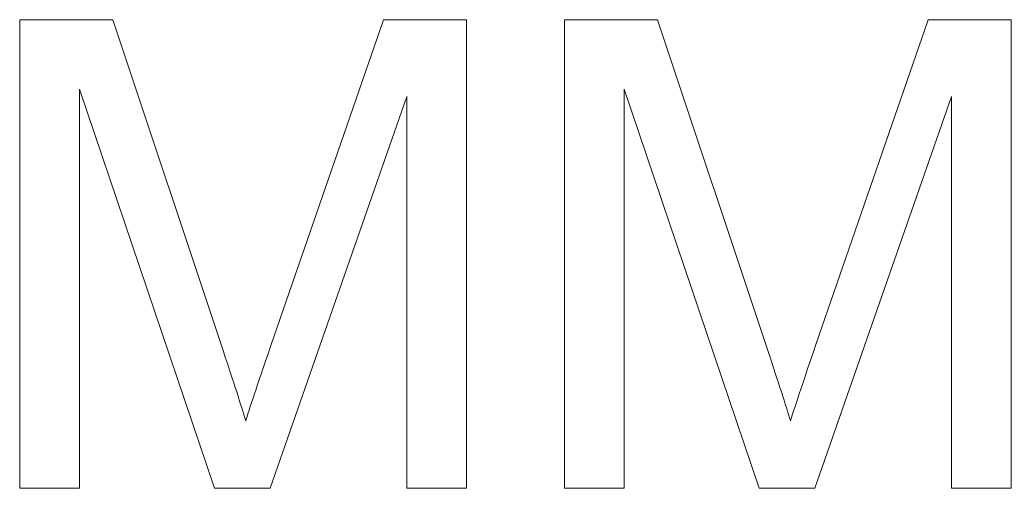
# Model space of a CAD drawing. Header units: centimetres. Extents: x -38.9 to 38.9, y -39.6 to 39.6.
# Drawn here: x 35.002 to 38.853, y 5.957 to 7.775 of the extents above; entities that cross this region are included whole.
import ezdxf

# ---------------------------------------------------------------- set-up
doc = ezdxf.new("R2010")
doc.units = ezdxf.units.CM
doc.header["$MEASUREMENT"] = 0
doc.layers.add('Layer 1', color=7, linetype='Continuous')

msp = doc.modelspace()

# ---------------------------------------------------------------- linework, layer by layer
at = {"layer": 'Layer 1', "color": 250, "lineweight": 9}
for points in [[(35.00228, 5.95661), (35.00228, 5.95661), (35.00228, 7.77525), (35.00228, 7.77525), (35.00228, 7.77525), (35.00228, 7.77525), (35.00228, 7.77525), (35.00228, 7.77525), (35.00228, 7.77525), (35.00228, 7.77525), (35.00228, 7.77525), (35.00228, 7.77525), (35.00228, 7.77525), (35.00228, 7.77525), (35.36296, 7.77525), (35.36296, 7.77525), (35.36296, 7.77525), (35.36296, 7.77525), (35.36296, 7.77525), (35.36296, 7.77525), (35.36296, 7.77525), (35.36296, 7.77525), (35.36296, 7.77525), (35.36296, 7.77525), (35.36296, 7.77525), (35.36296, 7.77525), (35.79307, 6.48789), (35.79307, 6.48789), (35.79307, 6.48789), (35.79307, 6.48789), (35.79307, 6.48789), (35.79307, 6.48789), (35.79307, 6.48789), (35.79307, 6.48789), (35.79307, 6.48789), (35.79307, 6.48789), (35.79307, 6.48789), (35.83286, 6.36809), (35.86165, 6.27834), (35.87985, 6.21865), (35.87985, 6.21865), (35.87985, 6.21865), (35.87985, 6.21865), (35.87985, 6.21865), (35.87985, 6.21865), (35.87985, 6.21865), (35.87985, 6.21865), (35.87985, 6.21865), (35.87985, 6.21865), (35.90059, 6.28469), (35.93319, 6.38206), (35.97722, 6.51033), (35.97722, 6.51033), (35.97722, 6.51033), (35.97722, 6.51033), (35.97722, 6.51033), (35.97722, 6.51033), (35.97722, 6.51033), (35.97722, 6.51033), (35.97722, 6.51033), (35.97722, 6.51033), (35.97722, 6.51033), (36.41494, 7.77525), (36.41494, 7.77525), (36.41494, 7.77525), (36.41494, 7.77525), (36.41494, 7.77525), (36.41494, 7.77525), (36.41494, 7.77525), (36.41494, 7.77525), (36.41494, 7.77525), (36.41494, 7.77525), (36.41494, 7.77525), (36.41494, 7.77525), (36.73709, 7.77525), (36.73709, 7.77525), (36.73709, 7.77525), (36.73709, 7.77525), (36.73709, 7.77525), (36.73709, 7.77525), (36.73709, 7.77525), (36.73709, 7.77525), (36.73709, 7.77525), (36.73709, 7.77525), (36.73709, 7.77525), (36.73709, 7.77525), (36.73709, 5.95661), (36.73709, 5.95661), (36.73709, 5.95661), (36.73709, 5.95661), (36.73709, 5.95661), (36.73709, 5.95661), (36.73709, 5.95661), (36.73709, 5.95661), (36.73709, 5.95661), (36.73709, 5.95661), (36.73709, 5.95661), (36.73709, 5.95661), (36.50596, 5.95661), (36.50596, 5.95661), (36.50596, 5.95661), (36.50596, 5.95661), (36.50596, 5.95661), (36.50596, 5.95661), (36.50596, 5.95661), (36.50596, 5.95661), (36.50596, 5.95661), (36.50596, 5.95661), (36.50596, 5.95661), (36.50596, 5.95661), (36.50596, 7.47807), (36.50596, 7.47807), (36.50596, 7.47807), (36.50596, 7.47807), (36.50596, 7.47807), (36.50596, 7.47807), (36.50596, 7.47807), (36.50596, 7.47807), (36.50596, 7.47807), (36.50596, 7.47807), (36.50595, 7.47807), (36.50595, 7.47807), (35.97509, 5.95661), (35.97509, 5.95661), (35.97509, 5.95661), (35.97509, 5.95661), (35.97509, 5.95661), (35.97509, 5.95661), (35.97509, 5.95661), (35.97509, 5.95661), (35.97509, 5.95661), (35.97509, 5.95661), (35.97509, 5.95661), (35.97509, 5.95661), (35.75835, 5.95661), (35.75835, 5.95661), (35.75835, 5.95661), (35.75835, 5.95661), (35.75835, 5.95661), (35.75835, 5.95661), (35.75835, 5.95661), (35.75835, 5.95661), (35.75835, 5.95661), (35.75835, 5.95661), (35.75834, 5.95661), (35.75834, 5.95661), (35.23342, 7.50601), (35.23342, 7.50601), (35.23342, 7.50601), (35.23342, 7.50601), (35.23342, 7.50601), (35.23342, 7.50601), (35.23342, 7.50601), (35.23342, 7.50601), (35.23342, 7.50601), (35.23342, 7.50601), (35.23342, 7.50601), (35.23342, 7.50601), (35.23342, 5.95661), (35.23342, 5.95661), (35.23342, 5.95661), (35.23342, 5.95661), (35.23342, 5.95661), (35.23342, 5.95661), (35.23342, 5.95661), (35.23342, 5.95661), (35.23342, 5.95661), (35.23342, 5.95661), (35.23341, 5.95661), (35.23341, 5.95661), (35.00228, 5.95661), (35.00228, 5.95661)], [(37.1181, 5.95661), (37.1181, 5.95661), (37.1181, 7.77525), (37.1181, 7.77525), (37.1181, 7.77525), (37.1181, 7.77525), (37.1181, 7.77525), (37.1181, 7.77525), (37.1181, 7.77525), (37.1181, 7.77525), (37.1181, 7.77525), (37.1181, 7.77525), (37.1181, 7.77525), (37.1181, 7.77525), (37.47878, 7.77525), (37.47878, 7.77525), (37.47878, 7.77525), (37.47878, 7.77525), (37.47878, 7.77525), (37.47878, 7.77525), (37.47878, 7.77525), (37.47878, 7.77525), (37.47878, 7.77525), (37.47878, 7.77525), (37.47878, 7.77525), (37.47878, 7.77525), (37.90889, 6.48789), (37.90889, 6.48789), (37.90889, 6.48789), (37.90889, 6.48789), (37.90889, 6.48789), (37.90889, 6.48789), (37.90889, 6.48789), (37.90889, 6.48789), (37.90889, 6.48789), (37.90889, 6.48789), (37.90889, 6.48789), (37.94868, 6.36809), (37.97747, 6.27834), (37.99567, 6.21865), (37.99567, 6.21865), (37.99567, 6.21865), (37.99567, 6.21865), (37.99567, 6.21865), (37.99567, 6.21865), (37.99567, 6.21865), (37.99567, 6.21865), (37.99567, 6.21865), (37.99567, 6.21865), (38.01641, 6.28469), (38.04901, 6.38206), (38.09304, 6.51033), (38.09304, 6.51033), (38.09304, 6.51033), (38.09304, 6.51033), (38.09304, 6.51033), (38.09304, 6.51033), (38.09304, 6.51033), (38.09304, 6.51033), (38.09304, 6.51033), (38.09304, 6.51033), (38.09304, 6.51033), (38.53075, 7.77525), (38.53075, 7.77525), (38.53075, 7.77525), (38.53075, 7.77525), (38.53075, 7.77525), (38.53075, 7.77525), (38.53075, 7.77525), (38.53075, 7.77525), (38.53075, 7.77525), (38.53075, 7.77525), (38.53076, 7.77525), (38.53076, 7.77525), (38.85292, 7.77525), (38.85292, 7.77525), (38.85292, 7.77525), (38.85292, 7.77525), (38.85292, 7.77525), (38.85292, 7.77525), (38.85292, 7.77525), (38.85292, 7.77525), (38.85292, 7.77525), (38.85292, 7.77525), (38.85292, 7.77525), (38.85292, 7.77525), (38.85292, 5.95661), (38.85292, 5.95661), (38.85292, 5.95661), (38.85292, 5.95661), (38.85292, 5.95661), (38.85292, 5.95661), (38.85292, 5.95661), (38.85292, 5.95661), (38.85292, 5.95661), (38.85292, 5.95661), (38.85291, 5.95661), (38.85291, 5.95661), (38.62178, 5.95661), (38.62178, 5.95661), (38.62178, 5.95661), (38.62178, 5.95661), (38.62178, 5.95661), (38.62178, 5.95661), (38.62178, 5.95661), (38.62178, 5.95661), (38.62178, 5.95661), (38.62178, 5.95661), (38.62178, 5.95661), (38.62178, 5.95661), (38.62178, 7.47807), (38.62178, 7.47807), (38.62178, 7.47807), (38.62178, 7.47807), (38.62178, 7.47807), (38.62178, 7.47807), (38.62178, 7.47807), (38.62178, 7.47807), (38.62178, 7.47807), (38.62178, 7.47807), (38.62177, 7.47807), (38.62177, 7.47807), (38.09092, 5.95661), (38.09092, 5.95661), (38.09092, 5.95661), (38.09092, 5.95661), (38.09092, 5.95661), (38.09092, 5.95661), (38.09092, 5.95661), (38.09092, 5.95661), (38.09092, 5.95661), (38.09092, 5.95661), (38.09091, 5.95661), (38.09091, 5.95661), (37.87416, 5.95661), (37.87416, 5.95661), (37.87416, 5.95661), (37.87416, 5.95661), (37.87416, 5.95661), (37.87416, 5.95661), (37.87416, 5.95661), (37.87416, 5.95661), (37.87416, 5.95661), (37.87416, 5.95661), (37.87416, 5.95661), (37.87416, 5.95661), (37.34924, 7.50601), (37.34924, 7.50601), (37.34924, 7.50601), (37.34924, 7.50601), (37.34924, 7.50601), (37.34924, 7.50601), (37.34924, 7.50601), (37.34924, 7.50601), (37.34924, 7.50601), (37.34924, 7.50601), (37.34924, 7.50601), (37.34924, 7.50601), (37.34924, 5.95661), (37.34924, 5.95661), (37.34924, 5.95661), (37.34924, 5.95661), (37.34924, 5.95661), (37.34924, 5.95661), (37.34924, 5.95661), (37.34924, 5.95661), (37.34924, 5.95661), (37.34924, 5.95661), (37.34923, 5.95661), (37.34923, 5.95661), (37.1181, 5.95661), (37.1181, 5.95661)]]:
    msp.add_open_spline(points, degree=3, knots=[0, 0, 0, 0, 0.0175439, 0.0175439, 0.0175439, 0.0350877, 0.0350877, 0.0350877, 0.0526316, 0.0526316, 0.0526316, 0.0701754, 0.0701754, 0.0701754, 0.0877193, 0.0877193, 0.0877193, 0.1052632, 0.1052632, 0.1052632, 0.122807, 0.122807, 0.122807, 0.1403509, 0.1403509, 0.1403509, 0.1578947, 0.1578947, 0.1578947, 0.1754386, 0.1754386, 0.1754386, 0.1929825, 0.1929825, 0.1929825, 0.2105263, 0.2105263, 0.2105263, 0.2280702, 0.2280702, 0.2280702, 0.245614, 0.245614, 0.245614, 0.2631579, 0.2631579, 0.2631579, 0.2807018, 0.2807018, 0.2807018, 0.2982456, 0.2982456, 0.2982456, 0.3157895, 0.3157895, 0.3157895, 0.3333333, 0.3333333, 0.3333333, 0.3508772, 0.3508772, 0.3508772, 0.3684211, 0.3684211, 0.3684211, 0.3859649, 0.3859649, 0.3859649, 0.4035088, 0.4035088, 0.4035088, 0.4210526, 0.4210526, 0.4210526, 0.4385965, 0.4385965, 0.4385965, 0.4561404, 0.4561404, 0.4561404, 0.4736842, 0.4736842, 0.4736842, 0.4912281, 0.4912281, 0.4912281, 0.5087719, 0.5087719, 0.5087719, 0.5263158, 0.5263158, 0.5263158, 0.5438596, 0.5438596, 0.5438596, 0.5614035, 0.5614035, 0.5614035, 0.5789474, 0.5789474, 0.5789474, 0.5964912, 0.5964912, 0.5964912, 0.6140351, 0.6140351, 0.6140351, 0.6315789, 0.6315789, 0.6315789, 0.6491228, 0.6491228, 0.6491228, 0.6666667, 0.6666667, 0.6666667, 0.6842105, 0.6842105, 0.6842105, 0.7017544, 0.7017544, 0.7017544, 0.7192982, 0.7192982, 0.7192982, 0.7368421, 0.7368421, 0.7368421, 0.754386, 0.754386, 0.754386, 0.7719298, 0.7719298, 0.7719298, 0.7894737, 0.7894737, 0.7894737, 0.8070175, 0.8070175, 0.8070175, 0.8245614, 0.8245614, 0.8245614, 0.8421053, 0.8421053, 0.8421053, 0.8596491, 0.8596491, 0.8596491, 0.877193, 0.877193, 0.877193, 0.8947368, 0.8947368, 0.8947368, 0.9122807, 0.9122807, 0.9122807, 0.9298246, 0.9298246, 0.9298246, 0.9473684, 0.9473684, 0.9473684, 0.9649123, 0.9649123, 0.9649123, 0.9824561, 0.9824561, 0.9824561, 1, 1, 1, 1], dxfattribs=at)

doc.saveas('drawing.dxf')
